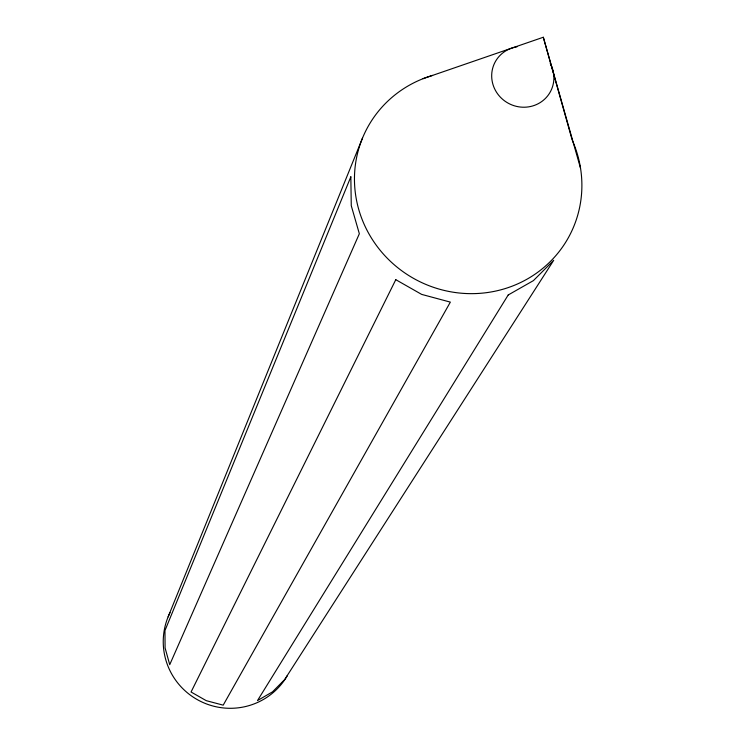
<?xml version="1.0" encoding="UTF-8"?>
<svg xmlns="http://www.w3.org/2000/svg" width="745" height="745" viewBox="0 0 745 745"><rect width="100%" height="100%" fill="white"/><g stroke="black" fill="none" stroke-linecap="round" stroke-linejoin="round"><path stroke-width="1.12" d="M168.137 616.851L362.508 138.086M423.039 78.691L543.31 37.25L580.532 168.212M543.31 37.25L572.216 140.162M287.384 675.566A66.612 65.877 27.4 0 1 198.57 700.328A66.612 65.877 27.4 0 1 170.018 612.679M550.238 63.446A31.364 30.117 27.4 0 1 534.593 105.324A31.364 30.117 27.4 0 1 492.976 84.539A31.364 30.117 27.4 0 1 516.956 46.823M572.672 141.196A114.544 110.605 27.4 0 1 509.962 286.983A114.544 110.605 27.4 0 1 361.241 217.121A114.544 110.605 27.4 0 1 432.612 75.394M350.839 176.816L164.962 630.577L165.083 647.908L169.73 664.68L359.341 233.744L351.267 205.713L350.839 176.816M395.791 279.682L191.055 692.003L206.272 700.673L223.202 705.152L450.353 302.116L421.661 294.396L395.791 279.682M508.211 294.973L257.491 700.579L272.502 691.854L284.674 679.561L553.712 260.303L533.392 280.632L508.211 294.973"/></g></svg>
